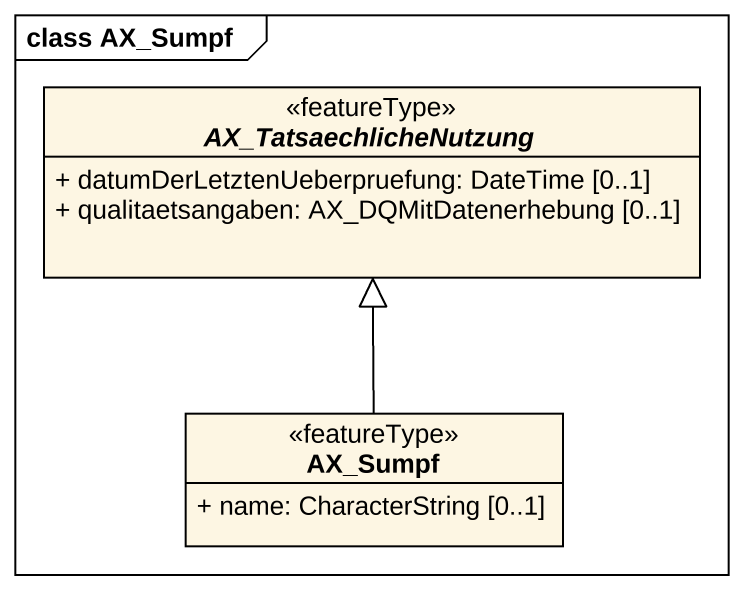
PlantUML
@startuml
mainframe class AX_Sumpf
hide circle
hide empty members
skinparam classAttributeIconSize 0
abstract class AX_TatsaechlicheNutzung <<featureType>> {
  + datumDerLetztenUeberpruefung: DateTime [0..1]
  + qualitaetsangaben: AX_DQMitDatenerhebung [0..1]
}
class AX_Sumpf <<featureType>> {
  + name: CharacterString [0..1]
}
AX_Sumpf -up-|> AX_TatsaechlicheNutzung
@enduml
